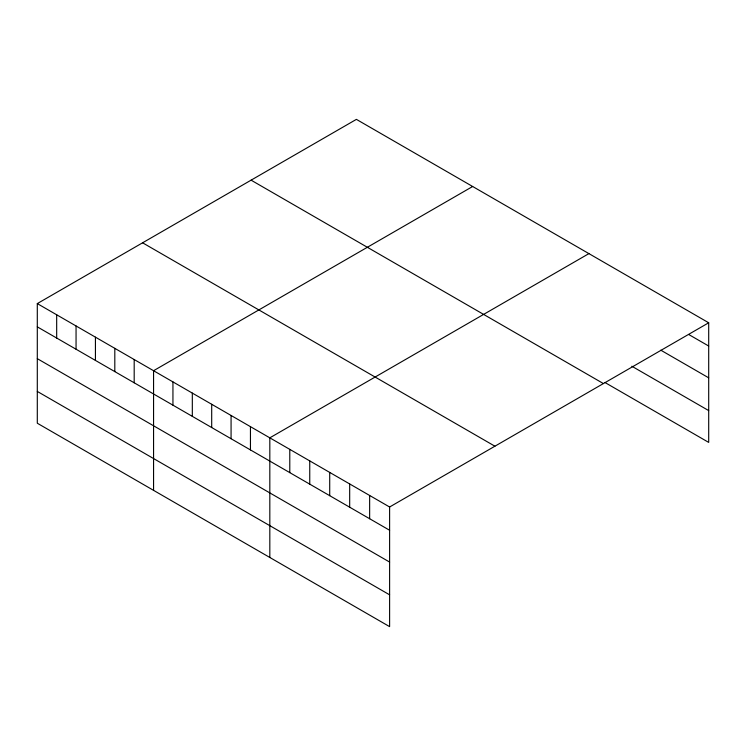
<?xml version="1.0" encoding="UTF-8"?>
<svg xmlns="http://www.w3.org/2000/svg" width="746" height="746" viewBox="0 0 746 746"><rect width="100%" height="100%" fill="white"/><g stroke="black" fill="none" stroke-linecap="round" stroke-linejoin="round"><path stroke-width="1.12" d="M37.3 303.594L389.608 507L389.608 626.631L37.3 423.224L37.3 303.594L356.392 119.369L708.7 322.776L708.7 442.406L604.885 382.465M472.656 186.491L153.564 370.715L153.564 490.355M588.911 253.612L269.819 437.837L269.819 557.476M389.608 507L708.7 322.776M688.735 334.506L708.7 346.032M660.788 350.172L708.7 377.83M631.834 366.23L708.7 410.598M251.094 180.159L603.402 383.565M142.598 242.804L494.906 446.201M37.3 326.851L389.608 530.257M37.3 358.658L389.608 562.064M37.3 391.426L389.608 594.823M369.643 495.475L369.643 518.731M349.678 483.949L349.678 507.205M329.713 472.423L329.713 495.68M309.749 460.897L309.749 484.154M289.784 449.362L289.784 472.628M250.451 426.656L250.451 449.913M231.073 415.466L231.073 438.723M211.696 404.276L211.696 427.542M192.319 393.095L192.319 416.352M172.941 381.905L172.941 405.162M134.187 359.535L134.187 382.791M114.809 348.345L114.809 371.601M95.432 337.155L95.432 360.411M76.055 325.965L76.055 349.231M56.677 314.784L56.677 338.041"/></g></svg>
